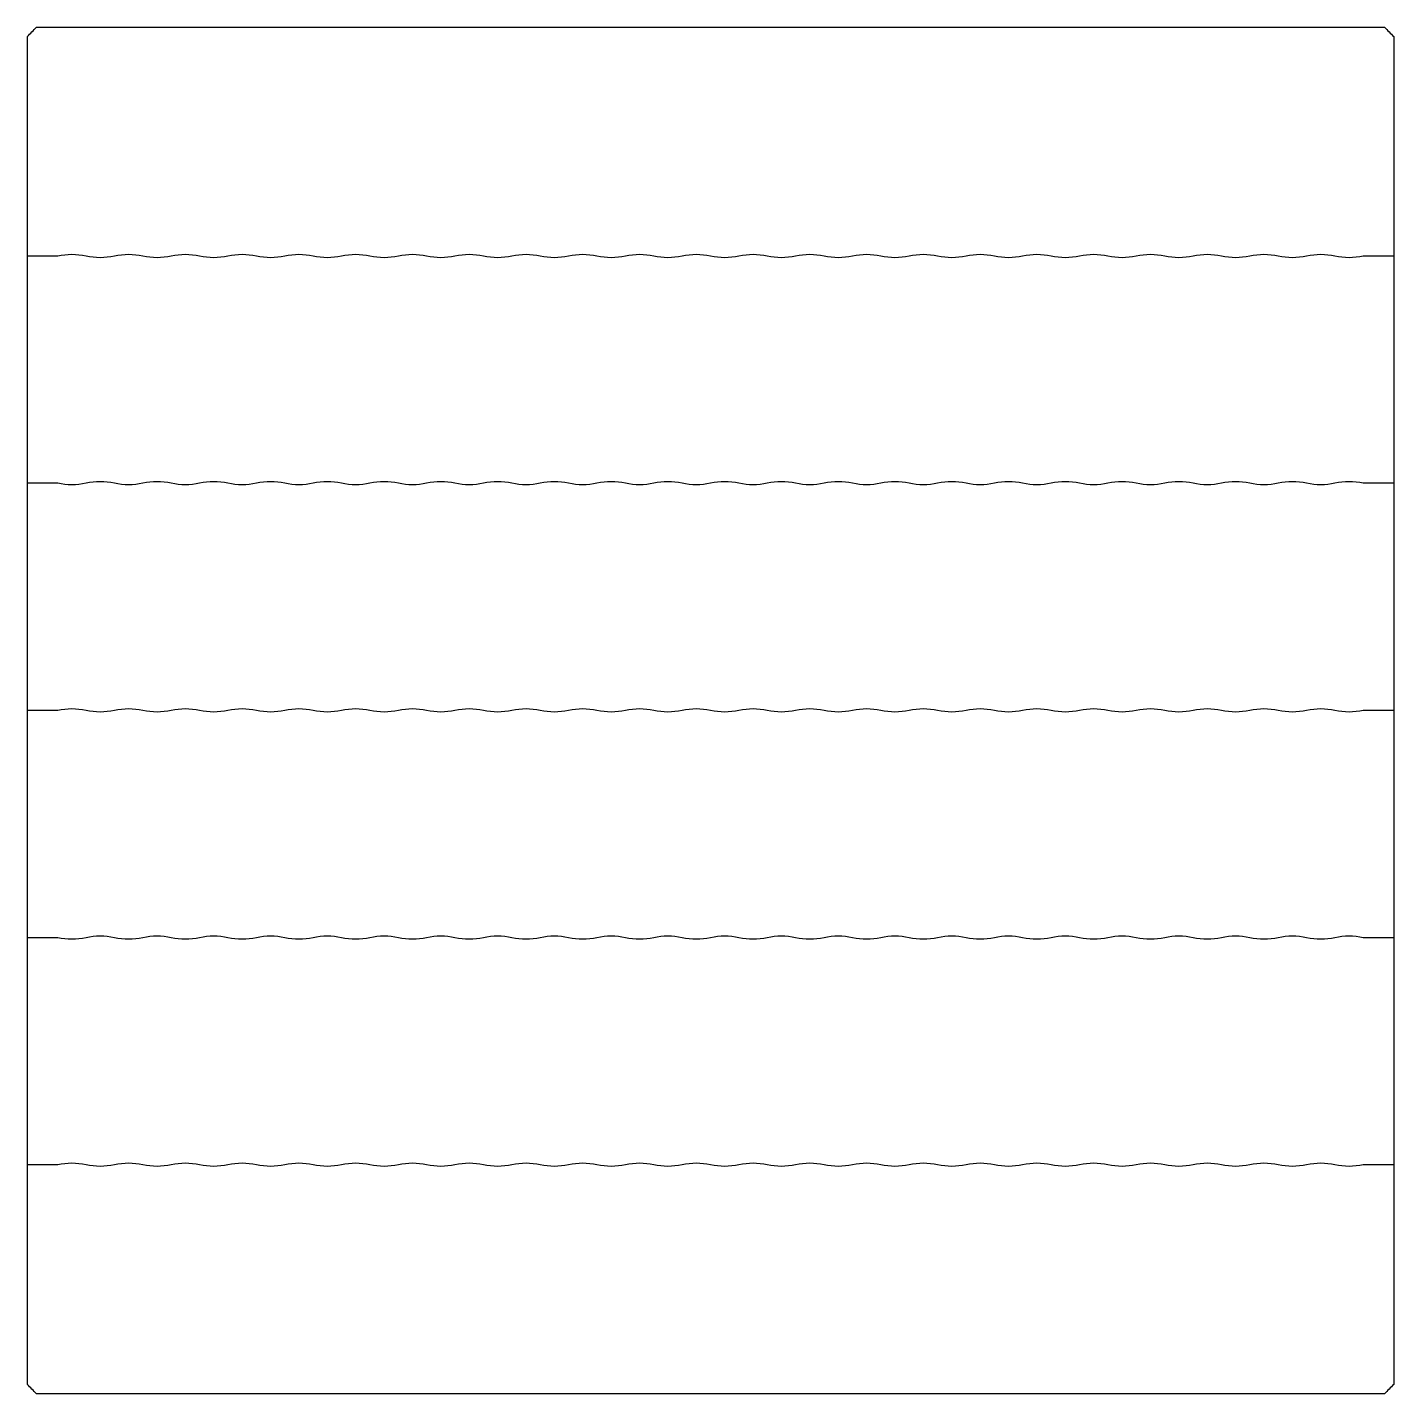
# Model space of a CAD drawing. Header units: inches. Extents: x 1541 to 1751, y 181 to 391.
import ezdxf

# ---------------------------------------------------------------- set-up
doc = ezdxf.new("R2010")
doc.units = ezdxf.units.IN
doc.header["$MEASUREMENT"] = 0

msp = doc.modelspace()

# ---------------------------------------------------------------- linework, layer by layer
msp.add_lwpolyline([(1542.5, 391.36), (1749.69, 391.36, -0.003376), (1751.1, 389.95), (1751.1, 182.77, -0.003376), (1749.69, 181.36), (1542.5, 181.36, -0.003376), (1541.1, 182.77), (1541.1, 389.95, -0.003376)], format="xyb", close=True)
at = {"color": 1}
for points in [[(1751.1, 356.19), (1746.42, 356.19, -0.107974), (1742.07, 356.19, 0.107974), (1737.72, 356.19, -0.1075), (1733.35, 356.19, 0.1075), (1728.97, 356.19, -0.107974), (1724.62, 356.19, 0.107974), (1720.27, 356.19, -0.1075), (1715.9, 356.19, 0.1075), (1711.52, 356.19, -0.107974), (1707.17, 356.19, 0.107974), (1702.82, 356.19, -0.1075), (1698.45, 356.19, 0.1075), (1694.07, 356.19, -0.107974), (1689.72, 356.19, 0.107974), (1685.37, 356.19, -0.1075), (1681, 356.19, 0.1075), (1676.62, 356.19, -0.107974), (1672.27, 356.19, 0.107974), (1667.92, 356.19, -0.1075), (1663.55, 356.19, 0.1075), (1659.17, 356.19, -0.107974), (1654.82, 356.19, 0.107974), (1650.47, 356.19, -0.1075), (1646.1, 356.19, 0.1075), (1641.72, 356.19, -0.107974), (1637.37, 356.19, 0.107974), (1633.02, 356.19, -0.1075), (1628.65, 356.19, 0.1075), (1624.27, 356.19, -0.107974), (1619.92, 356.19, 0.107974), (1615.57, 356.19, -0.1075), (1611.2, 356.19, 0.1075), (1606.82, 356.19, -0.107974), (1602.47, 356.19, 0.107974), (1598.12, 356.19, -0.1075), (1593.75, 356.19, 0.1075), (1589.37, 356.19, -0.107974), (1585.02, 356.19, 0.107974), (1580.67, 356.19, -0.1075), (1576.3, 356.19, 0.1075), (1571.92, 356.19, -0.107974), (1567.57, 356.19, 0.107974), (1563.22, 356.19, -0.1075), (1558.85, 356.19, 0.1075), (1554.47, 356.19, -0.107974), (1550.12, 356.19, 0.107974), (1545.77, 356.19), (1541.1, 356.19)], [(1751.1, 321.28), (1746.42, 321.28, 0.107974), (1742.07, 321.28, -0.107974), (1737.72, 321.28, 0.1075), (1733.35, 321.28, -0.1075), (1728.97, 321.28, 0.107974), (1724.62, 321.28, -0.107974), (1720.27, 321.28, 0.1075), (1715.9, 321.28, -0.1075), (1711.52, 321.28, 0.107974), (1707.17, 321.28, -0.107974), (1702.82, 321.28, 0.1075), (1698.45, 321.28, -0.1075), (1694.07, 321.28, 0.107974), (1689.72, 321.28, -0.107974), (1685.37, 321.28, 0.1075), (1681, 321.28, -0.1075), (1676.62, 321.28, 0.107974), (1672.27, 321.28, -0.107974), (1667.92, 321.28, 0.1075), (1663.55, 321.28, -0.1075), (1659.17, 321.28, 0.107974), (1654.82, 321.28, -0.107974), (1650.47, 321.28, 0.1075), (1646.1, 321.28, -0.1075), (1641.72, 321.28, 0.107974), (1637.37, 321.28, -0.107974), (1633.02, 321.28, 0.1075), (1628.65, 321.28, -0.1075), (1624.27, 321.28, 0.107974), (1619.92, 321.28, -0.107974), (1615.57, 321.28, 0.1075), (1611.2, 321.28, -0.1075), (1606.82, 321.28, 0.107974), (1602.47, 321.28, -0.107974), (1598.12, 321.28, 0.1075), (1593.75, 321.28, -0.1075), (1589.37, 321.28, 0.107974), (1585.02, 321.28, -0.107974), (1580.67, 321.28, 0.1075), (1576.3, 321.28, -0.1075), (1571.92, 321.28, 0.107974), (1567.57, 321.28, -0.107974), (1563.22, 321.28, 0.1075), (1558.85, 321.28, -0.1075), (1554.47, 321.28, 0.107974), (1550.12, 321.28, -0.107974), (1545.77, 321.28), (1541.1, 321.28)], [(1751.1, 286.36), (1746.42, 286.36, -0.107974), (1742.07, 286.36, 0.107974), (1737.72, 286.36, -0.1075), (1733.35, 286.36, 0.1075), (1728.97, 286.36, -0.107974), (1724.62, 286.36, 0.107974), (1720.27, 286.36, -0.1075), (1715.9, 286.36, 0.1075), (1711.52, 286.36, -0.107974), (1707.17, 286.36, 0.107974), (1702.82, 286.36, -0.1075), (1698.45, 286.36, 0.1075), (1694.07, 286.36, -0.107974), (1689.72, 286.36, 0.107974), (1685.37, 286.36, -0.1075), (1681, 286.36, 0.1075), (1676.62, 286.36, -0.107974), (1672.27, 286.36, 0.107974), (1667.92, 286.36, -0.1075), (1663.55, 286.36, 0.1075), (1659.17, 286.36, -0.107974), (1654.82, 286.36, 0.107974), (1650.47, 286.36, -0.1075), (1646.1, 286.36, 0.1075), (1641.72, 286.36, -0.107974), (1637.37, 286.36, 0.107974), (1633.02, 286.36, -0.1075), (1628.65, 286.36, 0.1075), (1624.27, 286.36, -0.107974), (1619.92, 286.36, 0.107974), (1615.57, 286.36, -0.1075), (1611.2, 286.36, 0.1075), (1606.82, 286.36, -0.107974), (1602.47, 286.36, 0.107974), (1598.12, 286.36, -0.1075), (1593.75, 286.36, 0.1075), (1589.37, 286.36, -0.107974), (1585.02, 286.36, 0.107974), (1580.67, 286.36, -0.1075), (1576.3, 286.36, 0.1075), (1571.92, 286.36, -0.107974), (1567.57, 286.36, 0.107974), (1563.22, 286.36, -0.1075), (1558.85, 286.36, 0.1075), (1554.47, 286.36, -0.107974), (1550.12, 286.36, 0.107974), (1545.77, 286.36), (1541.1, 286.36)], [(1751.1, 251.44), (1746.42, 251.44, 0.107974), (1742.07, 251.44, -0.107974), (1737.72, 251.44, 0.1075), (1733.35, 251.44, -0.1075), (1728.97, 251.44, 0.107974), (1724.62, 251.44, -0.107974), (1720.27, 251.44, 0.1075), (1715.9, 251.44, -0.1075), (1711.52, 251.44, 0.107974), (1707.17, 251.44, -0.107974), (1702.82, 251.44, 0.1075), (1698.45, 251.44, -0.1075), (1694.07, 251.44, 0.107974), (1689.72, 251.44, -0.107974), (1685.37, 251.44, 0.1075), (1681, 251.44, -0.1075), (1676.62, 251.44, 0.107974), (1672.27, 251.44, -0.107974), (1667.92, 251.44, 0.1075), (1663.55, 251.44, -0.1075), (1659.17, 251.44, 0.107974), (1654.82, 251.44, -0.107974), (1650.47, 251.44, 0.1075), (1646.1, 251.44, -0.1075), (1641.72, 251.44, 0.107974), (1637.37, 251.44, -0.107974), (1633.02, 251.44, 0.1075), (1628.65, 251.44, -0.1075), (1624.27, 251.44, 0.107974), (1619.92, 251.44, -0.107974), (1615.57, 251.44, 0.1075), (1611.2, 251.44, -0.1075), (1606.82, 251.44, 0.107974), (1602.47, 251.44, -0.107974), (1598.12, 251.44, 0.1075), (1593.75, 251.44, -0.1075), (1589.37, 251.44, 0.107974), (1585.02, 251.44, -0.107974), (1580.67, 251.44, 0.1075), (1576.3, 251.44, -0.1075), (1571.92, 251.44, 0.107974), (1567.57, 251.44, -0.107974), (1563.22, 251.44, 0.1075), (1558.85, 251.44, -0.1075), (1554.47, 251.44, 0.107974), (1550.12, 251.44, -0.107974), (1545.77, 251.44), (1541.1, 251.44)], [(1751.1, 216.53), (1746.42, 216.53, -0.107974), (1742.07, 216.53, 0.107974), (1737.72, 216.53, -0.1075), (1733.35, 216.53, 0.1075), (1728.97, 216.53, -0.107974), (1724.62, 216.53, 0.107974), (1720.27, 216.53, -0.1075), (1715.9, 216.53, 0.1075), (1711.52, 216.53, -0.107974), (1707.17, 216.53, 0.107974), (1702.82, 216.53, -0.1075), (1698.45, 216.53, 0.1075), (1694.07, 216.53, -0.107974), (1689.72, 216.53, 0.107974), (1685.37, 216.53, -0.1075), (1681, 216.53, 0.1075), (1676.62, 216.53, -0.107974), (1672.27, 216.53, 0.107974), (1667.92, 216.53, -0.1075), (1663.55, 216.53, 0.1075), (1659.17, 216.53, -0.107974), (1654.82, 216.53, 0.107974), (1650.47, 216.53, -0.1075), (1646.1, 216.53, 0.1075), (1641.72, 216.53, -0.107974), (1637.37, 216.53, 0.107974), (1633.02, 216.53, -0.1075), (1628.65, 216.53, 0.1075), (1624.27, 216.53, -0.107974), (1619.92, 216.53, 0.107974), (1615.57, 216.53, -0.1075), (1611.2, 216.53, 0.1075), (1606.82, 216.53, -0.107974), (1602.47, 216.53, 0.107974), (1598.12, 216.53, -0.1075), (1593.75, 216.53, 0.1075), (1589.37, 216.53, -0.107974), (1585.02, 216.53, 0.107974), (1580.67, 216.53, -0.1075), (1576.3, 216.53, 0.1075), (1571.92, 216.53, -0.107974), (1567.57, 216.53, 0.107974), (1563.22, 216.53, -0.1075), (1558.85, 216.53, 0.1075), (1554.47, 216.53, -0.107974), (1550.12, 216.53, 0.107974), (1545.77, 216.53), (1541.1, 216.53)]]:
    msp.add_lwpolyline(points, format="xyb", dxfattribs=at)

doc.saveas('drawing.dxf')
